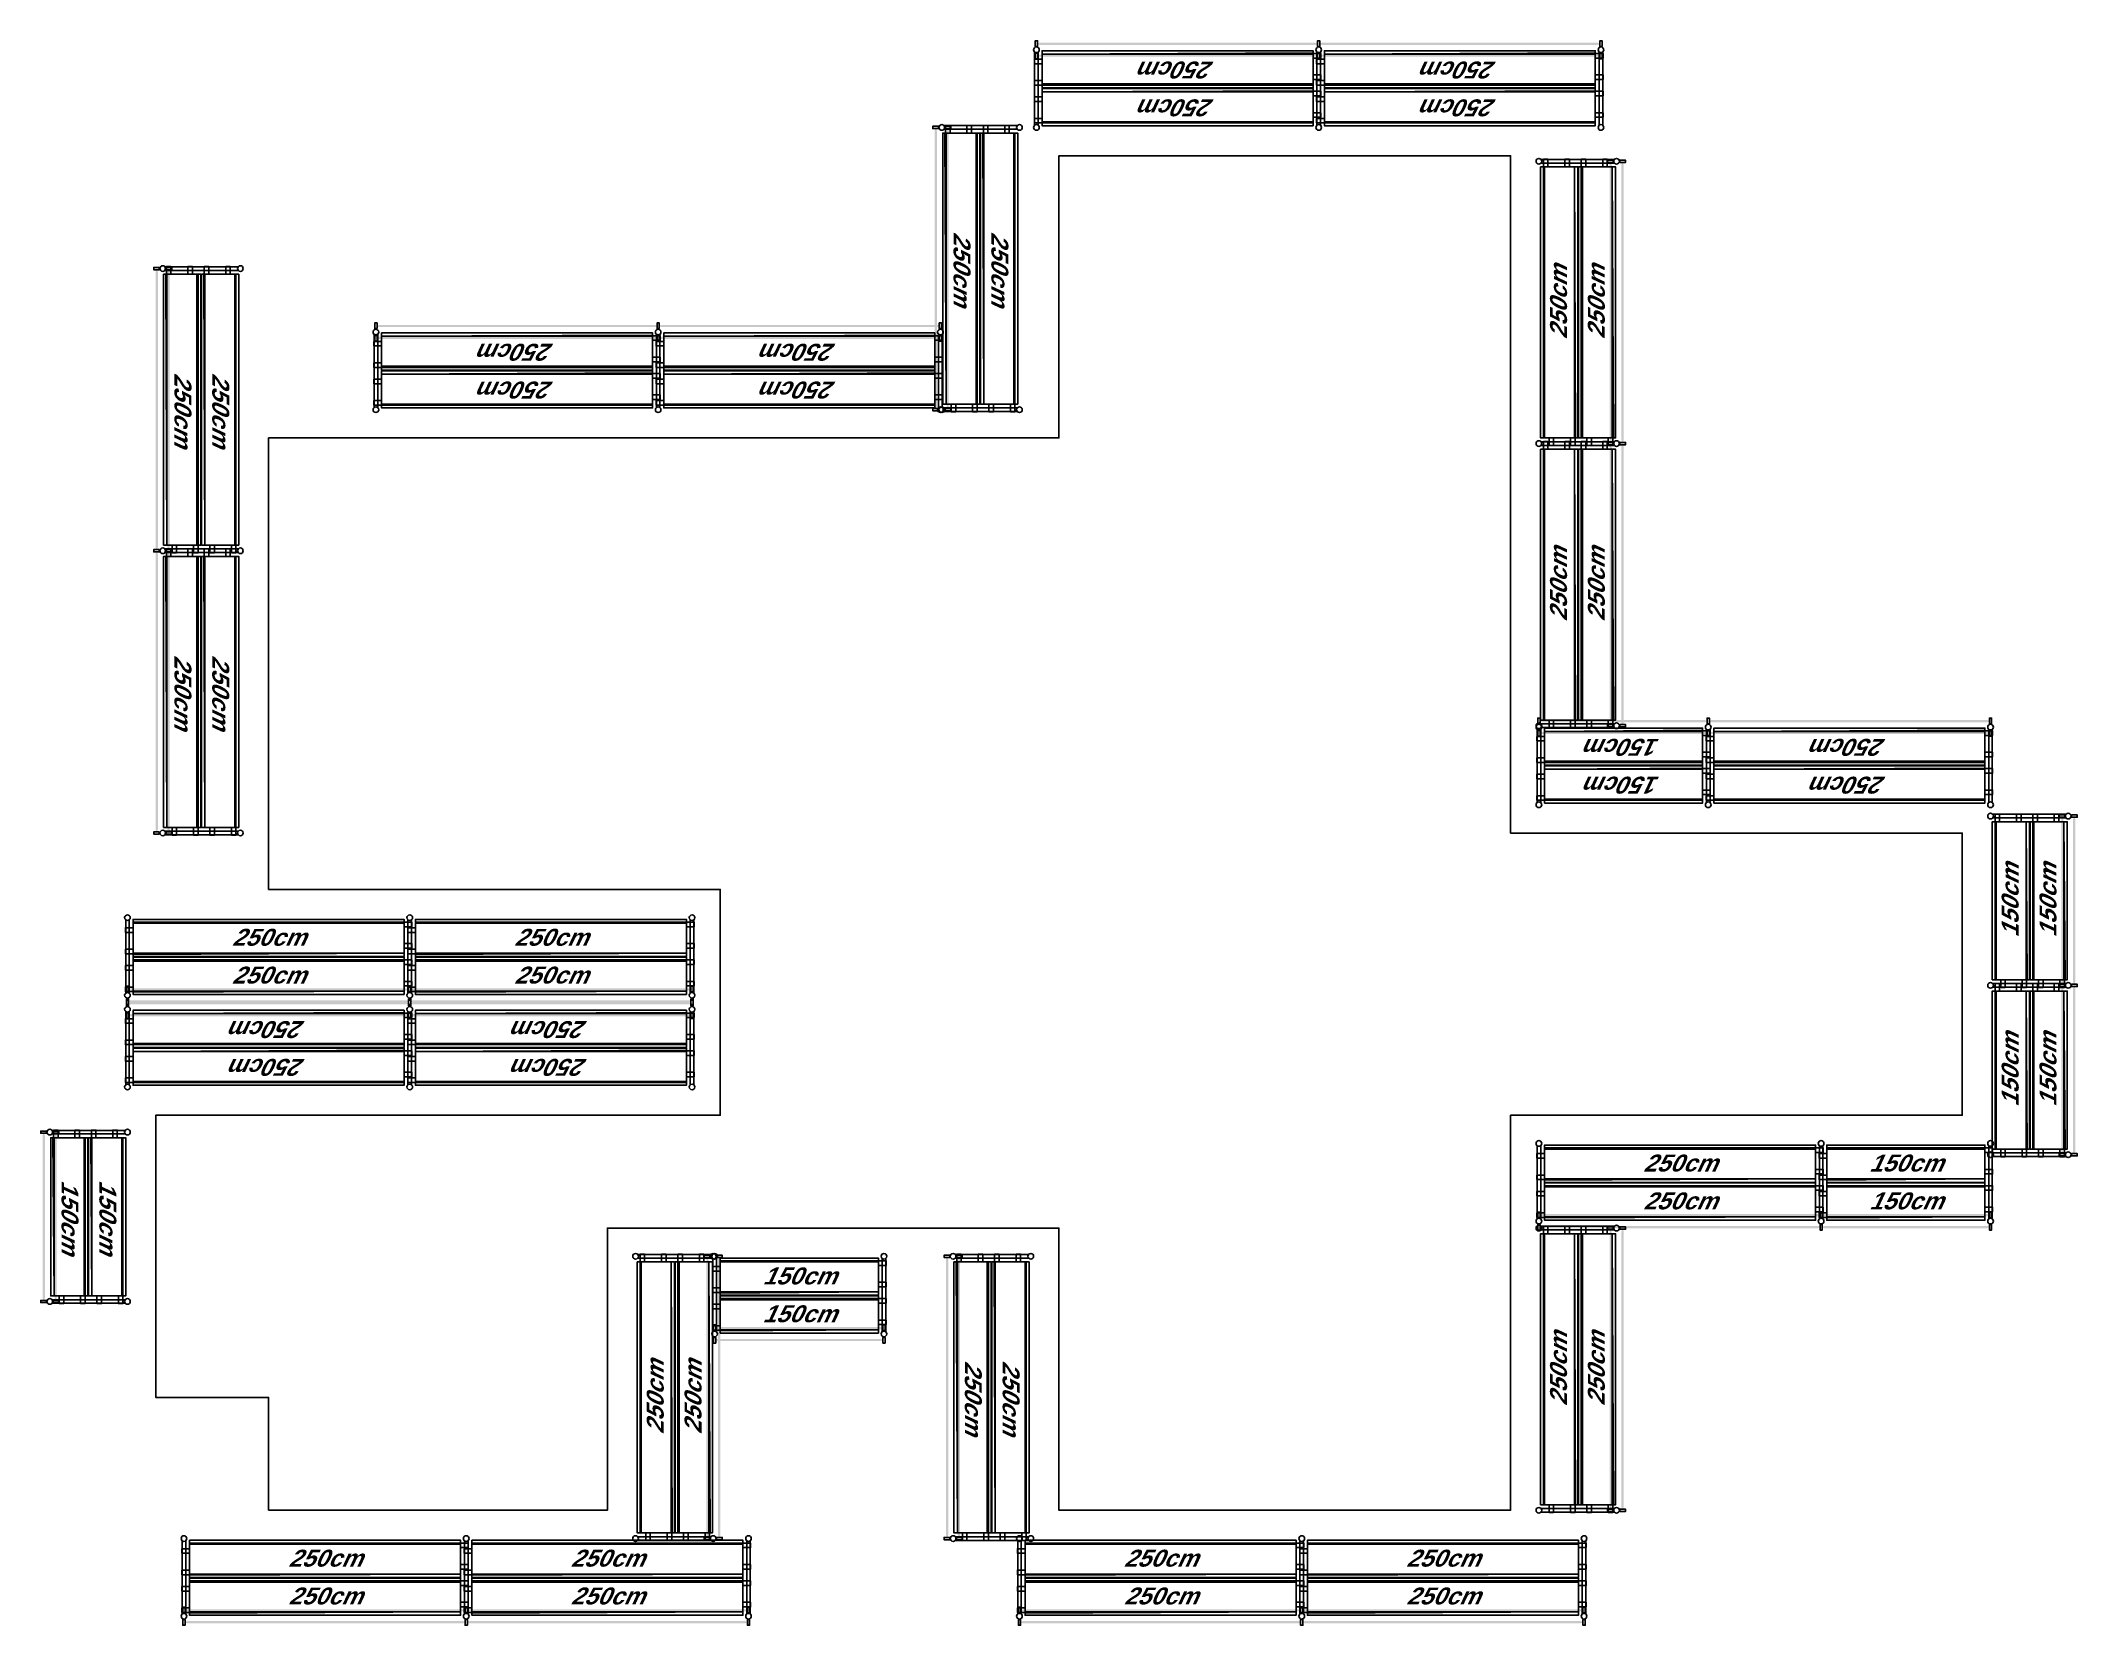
# Model space of a CAD drawing. Header units: centimetres. Extents: x -202 to 1602, y -102 to 1302.
import ezdxf

# ---------------------------------------------------------------- set-up
doc = ezdxf.new("R2010")
doc.units = ezdxf.units.CM
doc.styles.add('BOLD_ARIAL', font='arialbd.ttf', dxfattribs={"oblique": 25})

# ---------------------------------------------------------------- blocks, each defined once
blk = doc.blocks.new('SCAFFOLD_250cm_0')
h = blk.add_hatch(color=9)
h.dxf.hatch_style = 1
h.paths.add_polyline_path([(63.6, 0), (62.6, -3), (62.6, -247), (63.6, -250), (64.6, -247), (64.6, -3)])
h = blk.add_hatch(color=8)
h.dxf.hatch_style = 1
h.paths.add_polyline_path([(74.1, 0), (75.1, -3), (75.1, -247), (74.1, -250), (73.1, -247), (73.1, -3)])
at = {"color": 6}
for p, q in [((1.9, 1.6), (66.9, 1.6)), ((1.9, -1.6), (66.9, -1.6)), ((1.9, -248.4), (66.9, -248.4)), ((1.9, -251.6), (66.9, -251.6))]:
    blk.add_line(p, q, dxfattribs=at)
at = {"color": 4}
for points in [[(1.5, -5), (4, -5), (4, 1.8), (8, 1.8), (8, -5), (23, -5), (23, 1.8), (27, 1.8), (27, -5), (34.5, -5), (34.5, -245), (32, -245), (32, -251.8), (28, -251.8), (28, -245), (13, -245), (13, -251.8), (9, -251.8), (9, -245), (1.5, -245), (1.5, -5), (34.5, -5), (34.5, -245), (5, -245), (5, -5), (4, -5), (4, -245), (31.5, -245), (31.5, -5), (32.5, -245), (1.5, -245)], [(35, -5), (37.5, -5), (37.5, 1.8), (41.5, 1.8), (41.5, -5), (56.5, -5), (56.5, 1.8), (60.5, 1.8), (60.5, -5), (68, -5), (68, -245), (65.5, -245), (65.5, -251.8), (61.5, -251.8), (61.5, -245), (46.5, -245), (46.5, -251.8), (42.5, -251.8), (42.5, -245), (35, -245), (35, -5), (68, -5), (68, -245), (38.5, -245), (38.5, -5), (37.5, -5), (37.5, -245), (65, -245), (65, -5), (66, -245), (35, -245)]]:
    blk.add_lwpolyline(points, close=True, dxfattribs=at)
at = {"color": 6}
for points in [[(65.8, -1), (60.8, -1), (60.8, 1), (65.8, 1)], [(71.8, -1), (76.8, -1), (76.8, 1), (71.8, 1)], [(65.8, -251), (60.8, -251), (60.8, -249), (65.8, -249)], [(71.8, -251), (76.8, -251), (76.8, -249), (71.8, -249)]]:
    blk.add_lwpolyline(points, close=True, dxfattribs=at)
at = {"color": 1}
for centre in [(0, 0), (68.8, 0), (0, -250), (68.8, -250)]:
    blk.add_circle(centre, 2.5, dxfattribs=at)
at = {"color": 7, "char_height": 15, "attachment_point": 5, "rotation": 90, "line_spacing_factor": 1.2, "style": 'BOLD_ARIAL'}
for insert in [(17.5, -125), (51, -125)]:
    blk.add_mtext('250cm', dxfattribs=dict(at, insert=insert))
blk = doc.blocks.new('SCAFFOLD_150cm_0')
h = blk.add_hatch(color=9)
h.dxf.hatch_style = 1
h.paths.add_polyline_path([(63.6, 0), (62.6, -3), (62.6, -147), (63.6, -150), (64.6, -147), (64.6, -3)])
h = blk.add_hatch(color=8)
h.dxf.hatch_style = 1
h.paths.add_polyline_path([(74.1, 0), (75.1, -3), (75.1, -147), (74.1, -150), (73.1, -147), (73.1, -3)])
at = {"color": 6}
for p, q in [((1.9, 1.6), (66.9, 1.6)), ((1.9, -1.6), (66.9, -1.6)), ((1.9, -148.4), (66.9, -148.4)), ((1.9, -151.6), (66.9, -151.6))]:
    blk.add_line(p, q, dxfattribs=at)
at = {"color": 4}
for points in [[(1.5, -5), (4, -5), (4, 1.8), (8, 1.8), (8, -5), (23, -5), (23, 1.8), (27, 1.8), (27, -5), (34.5, -5), (34.5, -145), (32, -145), (32, -151.8), (28, -151.8), (28, -145), (13, -145), (13, -151.8), (9, -151.8), (9, -145), (1.5, -145), (1.5, -5), (34.5, -5), (34.5, -145), (5, -145), (5, -5), (4, -5), (4, -145), (31.5, -145), (31.5, -5), (32.5, -145), (1.5, -145)], [(35, -5), (37.5, -5), (37.5, 1.8), (41.5, 1.8), (41.5, -5), (56.5, -5), (56.5, 1.8), (60.5, 1.8), (60.5, -5), (68, -5), (68, -145), (65.5, -145), (65.5, -151.8), (61.5, -151.8), (61.5, -145), (46.5, -145), (46.5, -151.8), (42.5, -151.8), (42.5, -145), (35, -145), (35, -5), (68, -5), (68, -145), (38.5, -145), (38.5, -5), (37.5, -5), (37.5, -145), (65, -145), (65, -5), (66, -145), (35, -145)]]:
    blk.add_lwpolyline(points, close=True, dxfattribs=at)
at = {"color": 6}
for points in [[(65.8, -1), (60.8, -1), (60.8, 1), (65.8, 1)], [(71.8, -1), (76.8, -1), (76.8, 1), (71.8, 1)], [(65.8, -151), (60.8, -151), (60.8, -149), (65.8, -149)], [(71.8, -151), (76.8, -151), (76.8, -149), (71.8, -149)]]:
    blk.add_lwpolyline(points, close=True, dxfattribs=at)
at = {"color": 1}
for centre in [(0, 0), (68.8, 0), (0, -150), (68.8, -150)]:
    blk.add_circle(centre, 2.5, dxfattribs=at)
at = {"color": 7, "char_height": 15, "attachment_point": 5, "rotation": 90, "line_spacing_factor": 1.2, "style": 'BOLD_ARIAL'}
for insert in [(17.5, -75), (51, -75)]:
    blk.add_mtext('150cm', dxfattribs=dict(at, insert=insert))

msp = doc.modelspace()

# ---------------------------------------------------------------- linework, layer by layer
msp.add_lwpolyline([(0, 0), (300, 0), (300, 250), (700, 250), (700, 0), (1100, 0), (1100, 350), (1500, 350), (1500, 600), (1100, 600), (1100, 1200), (700, 1200), (700, 950), (0, 950), (0, 550), (400, 550), (400, 350), (-100, 350), (-100, 100), (0, 100), (0, 0)], close=True)

# ---------------------------------------------------------------- block references
for name, p, rotation in [('SCAFFOLD_250cm_0', (680, 1225), 90), ('SCAFFOLD_250cm_0', (930, 1225), 90), ('SCAFFOLD_250cm_0', (665, 975), 180), ('SCAFFOLD_250cm_0', (-25, 850), 180), ('SCAFFOLD_250cm_0', (95, 975), 90), ('SCAFFOLD_250cm_0', (345, 975), 90), ('SCAFFOLD_250cm_0', (-25, 600), 180), ('SCAFFOLD_150cm_0', (1125, 625), 90), ('SCAFFOLD_250cm_0', (1275, 625), 90), ('SCAFFOLD_250cm_0', (125, 525), 270), ('SCAFFOLD_250cm_0', (375, 525), 270), ('SCAFFOLD_250cm_0', (-125, 375), 90), ('SCAFFOLD_250cm_0', (125, 375), 90), ('SCAFFOLD_150cm_0', (-125, 185), 180), ('SCAFFOLD_250cm_0', (1375, 325), 270), ('SCAFFOLD_150cm_0', (1525, 325), 270), ('SCAFFOLD_150cm_0', (545, 225), 270), ('SCAFFOLD_250cm_0', (675, -25), 180), ('SCAFFOLD_250cm_0', (175, -25), 270), ('SCAFFOLD_250cm_0', (425, -25), 270), ('SCAFFOLD_250cm_0', (915, -25), 270), ('SCAFFOLD_250cm_0', (1165, -25), 270)]:
    msp.add_blockref(name, p, dxfattribs=dict(rotation=rotation))
for name, p in [('SCAFFOLD_250cm_0', (1125, 1195)), ('SCAFFOLD_250cm_0', (1125, 945)), ('SCAFFOLD_150cm_0', (1525, 615)), ('SCAFFOLD_150cm_0', (1525, 465)), ('SCAFFOLD_250cm_0', (1125, 250)), ('SCAFFOLD_250cm_0', (325, 225))]:
    msp.add_blockref(name, p)

doc.saveas('drawing.dxf')
